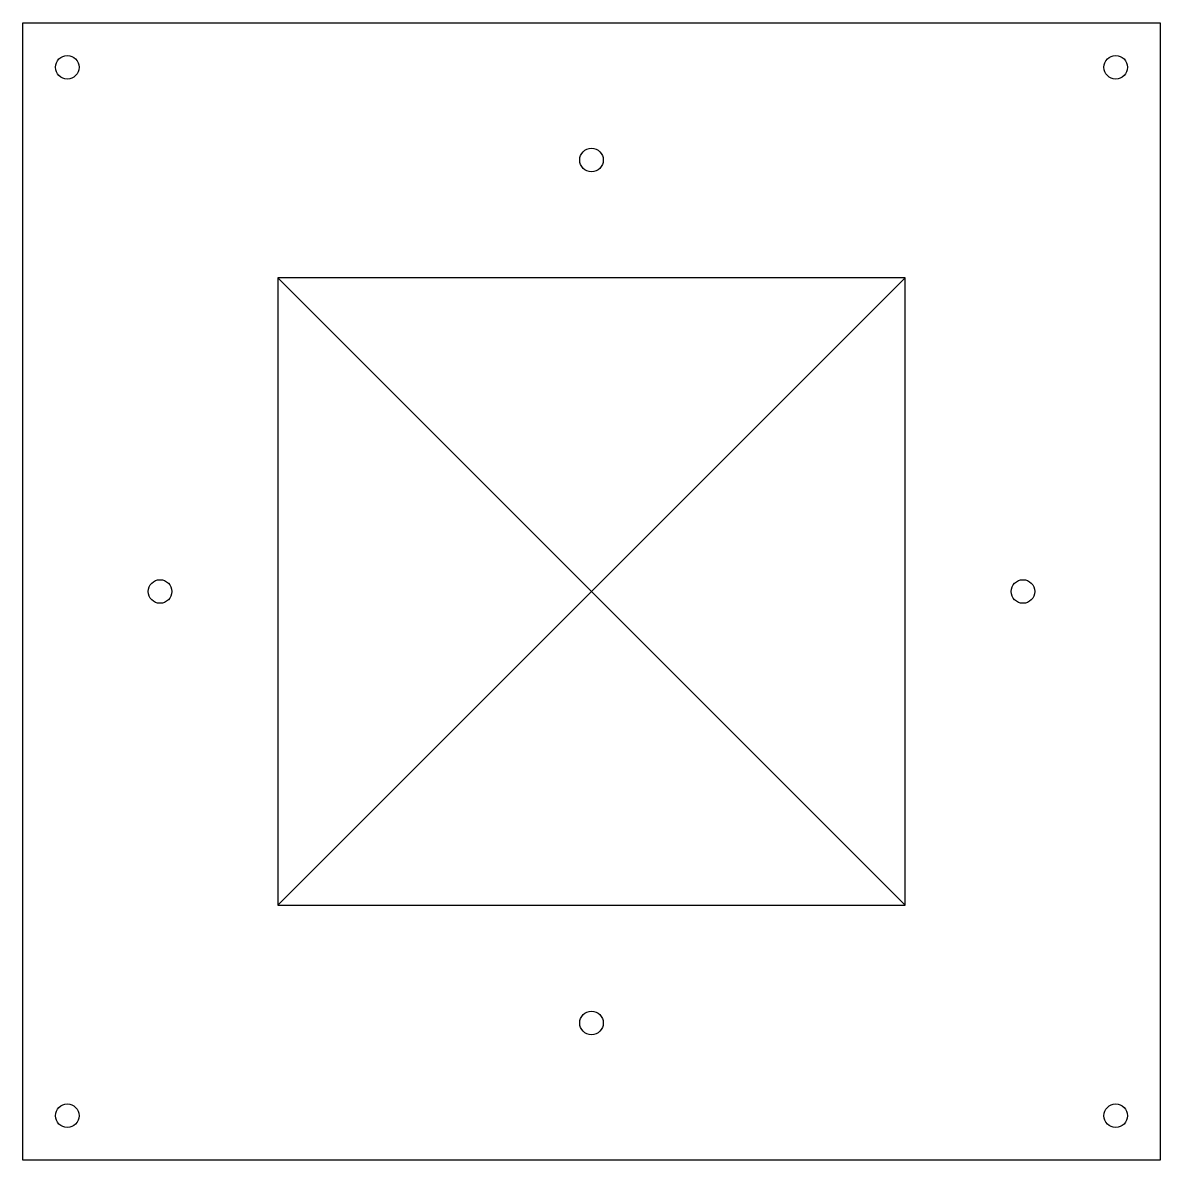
# Model space of a CAD drawing. Header units: millimetres. Extents: x -72 to 72, y -72 to 72.
import ezdxf

# ---------------------------------------------------------------- set-up
doc = ezdxf.new("R2010")
doc.units = ezdxf.units.MM
doc.layers.get('0').update_dxf_attribs({"linetype": 'CONTINUOUS'})

msp = doc.modelspace()

# ---------------------------------------------------------------- linework, layer by layer
for p, q in [((40, 40), (-40, 40)), ((-40, 40), (-40, -40)), ((40, 40), (-40, -40)), ((-40, 40), (40, -40)), ((40, -40), (40, 40)), ((-40, -40), (40, -40))]:
    msp.add_line(p, q)
msp.add_lwpolyline([(-72.5, 72.5), (72.5, 72.5), (72.5, -72.5), (-72.5, -72.5)], close=True)
for centre in [(-66.82, 66.82), (66.82, 66.82), (0, 55), (-55, 0), (55, 0), (0, -55), (-66.82, -66.82), (66.82, -66.82)]:
    msp.add_circle(centre, 1.5)

doc.saveas('drawing.dxf')
